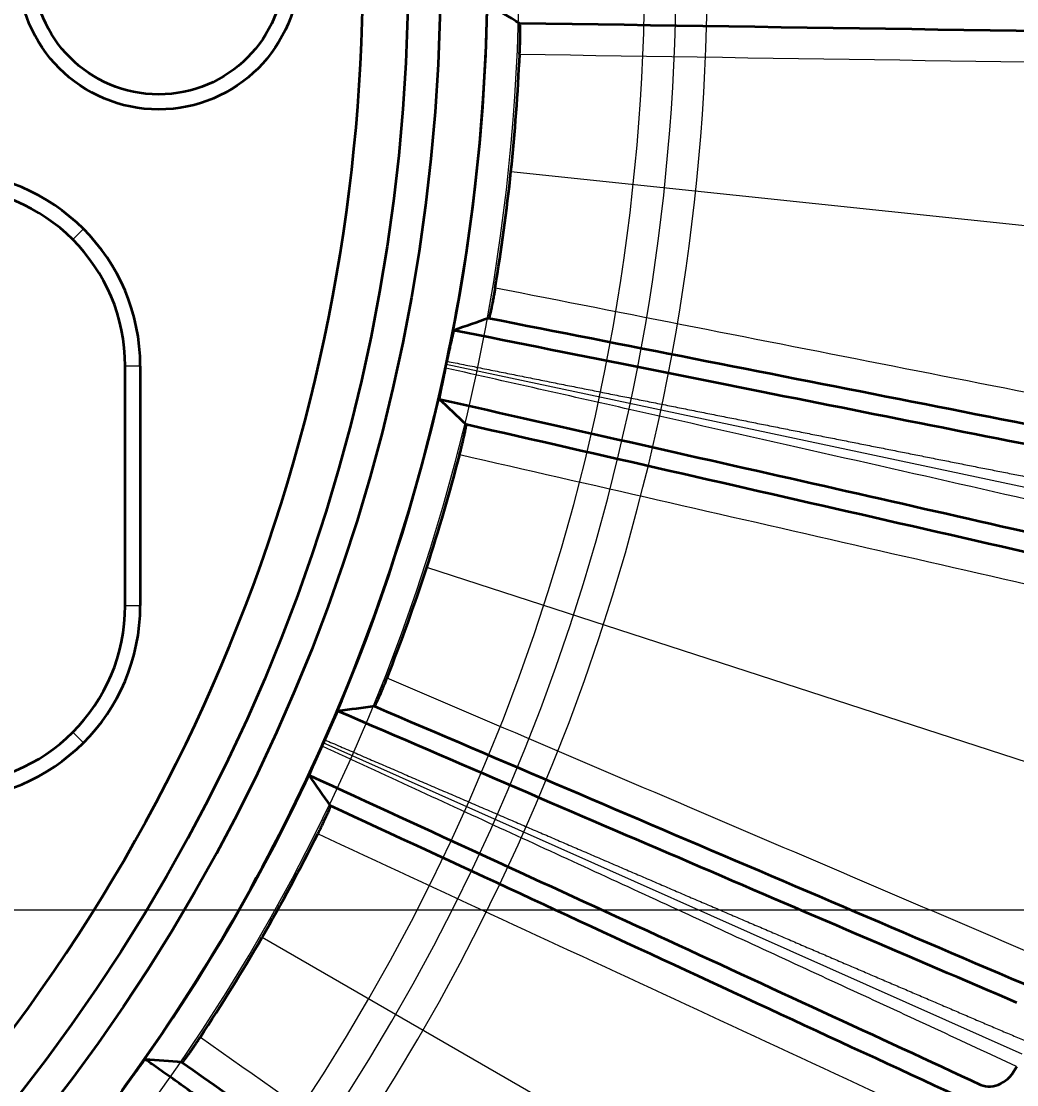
# Model space of a CAD drawing. Header units: millimetres. Extents: x 261 to 3841, y 268 to 4746.
# Drawn here: x 437.51 to 453.38, y 458.4 to 475.36 of the extents above; entities that cross this region are included whole.
import ezdxf
from ezdxf.lldxf.tags import DXFTag

# ---------------------------------------------------------------- set-up
doc = ezdxf.new("R2010")
doc.units = ezdxf.units.MM
doc.layers.add('20', color=7, linetype='Continuous', true_color=0xffffff)
doc.layers.add('21', color=7, linetype='Continuous', true_color=0xffffff)
doc.layers.add('dim', color=82, linetype='Continuous', lineweight=5)
doc.styles.add('TXT', font='txt.shx', dxfattribs={"bigfont": 'gbcbig.shx'})
tags = doc.linetypes.add('DASHED', pattern=[25.72, 12.86, -12.86]).pattern_tags.tags
tags[6:7] = [DXFTag(74, 4), DXFTag(75, 0), DXFTag(340, '0'), DXFTag(46, 0.0), DXFTag(50, 0.0), DXFTag(44, 0.0), DXFTag(45, 0.0)]
tags[4:5] = [DXFTag(74, 4), DXFTag(75, 0), DXFTag(340, '0'), DXFTag(46, 0.0), DXFTag(50, 0.0), DXFTag(44, 0.0), DXFTag(45, 0.0)]
doc.dimstyles.new('2-2', dxfattribs={"dimscale": 2, "dimtxt": 2.5, "dimasz": 2, "dimexe": 0.5, "dimexo": 0.5, "dimgap": 0.66, "dimtad": 0, "dimzin": 9, "dimdsep": 46, "dimtxsty": 'TXT', "dimblk": 'CLOSEDBLANK', "dimcen": 0.1, "dimclrd": 256, "dimclre": 256, "dimclrt": 7, "dimazin": 2, "dimtfac": 1, "dimtofl": 0, "dimtmove": 0, "dimatfit": 0, "dimldrblk": 'CLOSEDBLANK', "dimfxl": 0, "dimlwd": 0, "dimlwe": 0, "dimarcsym": 0})

# ---------------------------------------------------------------- blocks, each defined once
blk = doc.blocks.new('*D24')
at = {"layer": 'DEFPOINTS', "color": 0, "lineweight": 18, "transparency": 16777216}
for p in [(398.609, 461.191), (570.876, 461.191), (414.609, 446.191)]:
    blk.add_point(p, dxfattribs=at)
at = {"layer": 'dim', "lineweight": 0, "transparency": 16777216}
blk.add_line((399.608, 461.191), (570.876, 461.191), dxfattribs=at)
at = {"layer": 'dim', "color": 7, "lineweight": 18, "transparency": 16777216, "insert": (575.208, 461.191), "char_height": 5, "attachment_point": 5, "style": 'TXT'}
blk.add_mtext('15', dxfattribs=at)
blk = doc.blocks.new('_ClosedBlank')
at = {"color": 0, "linetype": 'ByBlock', "lineweight": -2}
for p, q in [((-1, 0.1667), (0, 0)), ((-1, 0.1667), (-1, -0.1667)), ((0, 0), (-1, -0.1667))]:
    blk.add_line(p, q, dxfattribs=at)
blk = doc.blocks.new('*D25')
at = {"layer": 'DEFPOINTS', "color": 0, "lineweight": 18, "transparency": 16777216}
for p in [(394.109, 483.191), (570.876, 483.191), (414.609, 446.191)]:
    blk.add_point(p, dxfattribs=at)
at = {"layer": 'dim', "lineweight": 0, "transparency": 16777216}
blk.add_line((395.108, 483.191), (570.876, 483.191), dxfattribs=at)
at = {"layer": 'dim', "color": 7, "lineweight": 18, "transparency": 16777216, "insert": (576.042, 483.191), "char_height": 5, "attachment_point": 5, "style": 'TXT'}
blk.add_mtext('37', dxfattribs=at)
blk = doc.blocks.new('*D26')
at = {"layer": 'DEFPOINTS', "color": 0, "lineweight": 18, "transparency": 16777216}
for p in [(403.609, 495.191), (570.876, 495.191), (414.609, 446.191)]:
    blk.add_point(p, dxfattribs=at)
at = {"layer": 'dim', "lineweight": 0, "transparency": 16777216}
blk.add_line((404.608, 495.191), (570.876, 495.191), dxfattribs=at)
at = {"layer": 'dim', "color": 7, "lineweight": 18, "transparency": 16777216, "insert": (576.042, 495.191), "char_height": 5, "attachment_point": 5, "style": 'TXT'}
blk.add_mtext('49', dxfattribs=at)
blk = doc.blocks.new('*D27')
at = {"layer": 'DEFPOINTS', "color": 0, "lineweight": 18, "transparency": 16777216}
for p in [(484.774, 576.191), (570.876, 576.191), (414.609, 446.191)]:
    blk.add_point(p, dxfattribs=at)
at = {"layer": 'dim', "lineweight": 0, "transparency": 16777216}
blk.add_line((485.774, 576.191), (570.876, 576.191), dxfattribs=at)
at = {"layer": 'dim', "color": 7, "lineweight": 18, "transparency": 16777216, "insert": (577.292, 576.191), "char_height": 5, "attachment_point": 5, "style": 'TXT'}
blk.add_mtext('130', dxfattribs=at)
blk = doc.blocks.new('*D28')
at = {"layer": 'DEFPOINTS', "color": 0, "lineweight": 18, "transparency": 16777216}
for p in [(551.216, 621.191), (570.876, 621.191), (414.609, 446.191)]:
    blk.add_point(p, dxfattribs=at)
at = {"layer": 'dim', "lineweight": 0, "transparency": 16777216}
blk.add_line((552.215, 621.191), (570.876, 621.191), dxfattribs=at)
at = {"layer": 'dim', "color": 7, "lineweight": 18, "transparency": 16777216, "insert": (577.708, 621.191), "char_height": 5, "attachment_point": 5, "style": 'TXT'}
blk.add_mtext('175', dxfattribs=at)
blk = doc.blocks.new('*D33')
at = {"layer": 'DEFPOINTS', "color": 0, "lineweight": 18, "transparency": 16777216}
for p in [(564.609, 628.483), (564.609, 608.262), (414.609, 446.191)]:
    blk.add_point(p, dxfattribs=at)
at = {"layer": 'dim', "lineweight": 0, "transparency": 16777216}
blk.add_line((564.609, 609.262), (564.609, 628.483), dxfattribs=at)
at = {"layer": 'dim', "color": 7, "lineweight": 18, "transparency": 16777216, "insert": (564.609, 634.9), "char_height": 5, "attachment_point": 5, "rotation": 90, "style": 'TXT'}
blk.add_mtext('150', dxfattribs=at)
blk = doc.blocks.new('*D37')
at = {"layer": 'DEFPOINTS', "color": 0, "lineweight": 18, "transparency": 16777216}
for p in [(435.109, 628.483), (435.109, 483.191), (414.609, 446.191)]:
    blk.add_point(p, dxfattribs=at)
at = {"layer": 'dim', "lineweight": 0, "transparency": 16777216}
blk.add_line((435.109, 484.19), (435.109, 628.483), dxfattribs=at)
at = {"layer": 'dim', "color": 7, "lineweight": 18, "transparency": 16777216, "insert": (435.109, 636.566), "char_height": 5, "attachment_point": 5, "rotation": 90, "style": 'TXT'}
blk.add_mtext('20.5', dxfattribs=at)
blk = doc.blocks.new('*D38')
at = {"layer": 'DEFPOINTS', "color": 0, "lineweight": 18, "transparency": 16777216}
for p in [(514.609, 628.483), (514.609, 533.529), (414.609, 446.191)]:
    blk.add_point(p, dxfattribs=at)
at = {"layer": 'dim', "lineweight": 0, "transparency": 16777216}
blk.add_line((514.609, 534.528), (514.609, 628.483), dxfattribs=at)
at = {"layer": 'dim', "color": 7, "lineweight": 18, "transparency": 16777216, "insert": (514.609, 634.483), "char_height": 5, "attachment_point": 5, "rotation": 90, "style": 'TXT'}
blk.add_mtext('100', dxfattribs=at)

msp = doc.modelspace()

# ---------------------------------------------------------------- linework, layer by layer
at = {"layer": '20', "color": 7, "linetype": 'Continuous', "lineweight": 13}
for p, q in [((445.32, 472.963), (458.168, 471.612)), ((456.22, 467.346), (444.287, 469.882)), ((456.264, 462.656), (443.978, 466.648)), ((453.472, 458.887), (442.327, 463.85)), ((452.54, 454.291), (441.352, 460.75))]:
    msp.add_line(p, q, dxfattribs=at)
at = {"layer": '20', "color": 7, "linetype": 'DASHED', "lineweight": 13}
for radius in [60.992, 60.991]:
    msp.add_circle((414.609, 476.191), radius, dxfattribs=at)
at = {"layer": '20', "color": 7, "linetype": 'Continuous', "lineweight": 13}
for radius in [60.489, 59.774, 59.271]:
    msp.add_circle((414.609, 476.191), radius, dxfattribs=at)
at = {"layer": '20', "color": 7, "linetype": 'Continuous', "lineweight": 35}
msp.add_circle((414.609, 476.191), 59.271, dxfattribs=at)
at = {"layer": '20', "color": 7, "linetype": 'DASHED', "lineweight": 13}
for radius, start, end in [(30.841, 100.331, 79.669), (33.841, 119.4912, 60.5088), (33.341, 119.3139, 60.6861)]:
    msp.add_arc((414.609, 476.191), radius, start, end, dxfattribs=at)
at = {"layer": '20', "color": 7, "linetype": 'Continuous', "lineweight": 35}
for radius, start, end in [(30.341, 348.1066, 359.8968), (30.881, 350.5203, 357.4796), (30.341, 347.8968, 348.1066), (30.341, 336.1066, 347.8968), (30.881, 338.5203, 345.4797), (30.341, 324.1066, 335.8968), (30.341, 335.8968, 336.1066), (30.881, 326.5203, 333.4797), (30.341, 323.8968, 324.1066)]:
    msp.add_arc((414.609, 476.191), radius, start, end, dxfattribs=at)
msp.add_ellipse((453.01, 458.86), major_axis=(0.211, 0.456), ratio=0.816944, start_param=3.159758, end_param=4.720563, dxfattribs=at)
for points in [[(445.462, 475.323), (445.294, 475.425), (445.126, 475.527), (444.958, 475.63)], [(458.791, 475.124), (454.348, 475.19), (449.905, 475.257), (445.462, 475.323)], [(444.968, 470.624), (444.783, 470.559), (444.597, 470.494), (444.411, 470.429)], [(444.968, 470.624), (449.328, 469.765), (453.688, 468.907), (458.047, 468.048)], [(455.967, 468.131), (454.186, 468.482), (450.474, 469.217), (446.481, 470.014), (444.411, 470.429)], [(444.178, 469.332), (446.237, 468.869), (450.209, 467.974), (453.9, 467.135), (455.67, 466.731)], [(444.607, 468.927), (444.465, 469.062), (444.322, 469.197), (444.178, 469.332)], [(457.604, 465.961), (453.272, 466.95), (448.94, 467.939), (444.607, 468.927)], [(443.147, 464.434), (442.953, 464.409), (442.758, 464.384), (442.562, 464.359)], [(453.387, 459.708), (451.719, 460.422), (448.24, 461.913), (444.5, 463.523), (442.562, 464.359)], [(443.147, 464.434), (447.233, 462.687), (451.319, 460.941), (455.405, 459.194)], [(442.106, 463.334), (444.024, 462.453), (447.723, 460.751), (451.159, 459.164), (452.806, 458.401)], [(442.442, 462.849), (442.33, 463.01), (442.218, 463.172), (442.106, 463.334)], [(454.538, 457.245), (450.506, 459.113), (446.474, 460.981), (442.442, 462.849)], [(440.079, 458.757), (439.884, 458.773), (439.688, 458.789), (439.491, 458.805)], [(440.079, 458.757), (443.713, 456.199), (447.346, 453.641), (450.98, 451.083)]]:
    msp.add_open_spline(points, degree=3, dxfattribs=at)
for points, knots in [([(445.459, 474.833), (445.46, 474.855), (445.461, 474.878), (445.463, 474.911), (445.463, 474.922), (445.464, 474.943), (445.464, 474.964), (445.465, 474.984), (445.466, 475.003), (445.466, 475.012), (445.467, 475.04), (445.467, 475.057), (445.467, 475.08), (445.467, 475.088), (445.468, 475.103), (445.468, 475.11), (445.468, 475.131), (445.468, 475.144), (445.468, 475.169), (445.468, 475.18), (445.468, 475.201), (445.468, 475.211), (445.468, 475.237), (445.468, 475.253), (445.467, 475.278), (445.467, 475.289), (445.465, 475.305), (445.465, 475.312), (445.464, 475.32), (445.463, 475.323), (445.462, 475.323)], [0, 0, 0, 0, 0.0625, 0.0625, 0.09375, 0.09375, 0.125, 0.15625, 0.15625, 0.1875, 0.1875, 0.25, 0.25, 0.28125, 0.28125, 0.3125, 0.3125, 0.375, 0.375, 0.4375, 0.4375, 0.5, 0.5, 0.625, 0.625, 0.75, 0.75, 0.875, 0.875, 1, 1, 1, 1]), ([(445.068, 471.105), (445.064, 471.082), (445.06, 471.06), (445.055, 471.027), (445.053, 471.017), (445.049, 470.996), (445.045, 470.975), (445.042, 470.956), (445.038, 470.937), (445.036, 470.927), (445.031, 470.901), (445.028, 470.884), (445.024, 470.861), (445.022, 470.853), (445.019, 470.838), (445.018, 470.831), (445.014, 470.811), (445.011, 470.798), (445.006, 470.774), (445.004, 470.763), (445, 470.743), (444.998, 470.733), (444.992, 470.707), (444.988, 470.692), (444.982, 470.667), (444.98, 470.657), (444.975, 470.641), (444.973, 470.635), (444.97, 470.627), (444.969, 470.625), (444.968, 470.624)], [0, 0, 0, 0, 0.0625, 0.0625, 0.09375, 0.09375, 0.125, 0.15625, 0.15625, 0.1875, 0.1875, 0.25, 0.25, 0.28125, 0.28125, 0.3125, 0.3125, 0.375, 0.375, 0.4375, 0.4375, 0.5, 0.5, 0.625, 0.625, 0.75, 0.75, 0.875, 0.875, 1, 1, 1, 1]), ([(444.411, 470.429), (444.411, 470.429), (444.411, 470.429), (444.41, 470.428), (444.409, 470.426), (444.408, 470.423), (444.406, 470.416), (444.403, 470.406), (444.398, 470.387), (444.392, 470.362), (444.383, 470.327), (444.375, 470.291), (444.367, 470.253), (444.358, 470.214), (444.349, 470.173), (444.342, 470.141), (444.338, 470.12), (444.336, 470.111), (444.334, 470.102), (444.332, 470.093), (444.33, 470.084), (444.328, 470.075), (444.326, 470.066), (444.324, 470.057), (444.322, 470.048), (444.32, 470.038), (444.318, 470.029), (444.316, 470.02), (444.314, 470.011), (444.312, 470.002), (444.31, 469.992), (444.308, 469.983), (444.306, 469.974), (444.304, 469.965), (444.302, 469.956), (444.301, 469.947), (444.299, 469.94), (444.299, 469.937)], [0, 0, 0, 0, 0.024398, 0.051846, 0.082388, 0.116072, 0.152944, 0.242739, 0.294923, 0.393985, 0.480562, 0.554235, 0.618545, 0.679415, 0.736877, 0.791004, 0.801699, 0.812308, 0.822834, 0.833278, 0.843641, 0.853925, 0.864131, 0.874262, 0.884319, 0.894303, 0.904218, 0.914065, 0.923845, 0.933562, 0.943217, 0.952814, 0.962354, 0.971839, 0.981274, 0.99066, 1, 1, 1, 1]), ([(444.276, 469.829), (444.271, 469.808), (444.267, 469.788), (444.258, 469.748), (444.254, 469.728), (444.246, 469.69), (444.242, 469.671), (444.235, 469.636), (444.231, 469.619), (444.221, 469.57), (444.215, 469.542), (444.208, 469.509), (444.207, 469.503), (444.205, 469.491), (444.204, 469.485), (444.2, 469.468), (444.196, 469.447), (444.193, 469.429), (444.189, 469.412), (444.188, 469.404), (444.184, 469.382), (444.182, 469.371), (444.179, 469.352), (444.178, 469.345), (444.177, 469.335), (444.178, 469.333), (444.178, 469.332)], [0, 0, 0, 0, 0.0625, 0.0625, 0.125, 0.125, 0.1875, 0.1875, 0.25, 0.25, 0.375, 0.375, 0.40625, 0.40625, 0.4375, 0.4375, 0.5, 0.5625, 0.5625, 0.625, 0.625, 0.75, 0.75, 0.875, 0.875, 1, 1, 1, 1]), ([(444.503, 468.448), (444.509, 468.47), (444.514, 468.492), (444.522, 468.524), (444.525, 468.534), (444.53, 468.555), (444.535, 468.575), (444.54, 468.595), (444.544, 468.613), (444.547, 468.623), (444.553, 468.649), (444.557, 468.666), (444.562, 468.689), (444.564, 468.696), (444.567, 468.711), (444.569, 468.718), (444.573, 468.739), (444.576, 468.751), (444.581, 468.775), (444.584, 468.786), (444.588, 468.807), (444.59, 468.816), (444.596, 468.842), (444.598, 468.857), (444.603, 468.882), (444.605, 468.893), (444.607, 468.909), (444.608, 468.915), (444.608, 468.924), (444.608, 468.927), (444.607, 468.927)], [0, 0, 0, 0, 0.0625, 0.0625, 0.09375, 0.09375, 0.125, 0.15625, 0.15625, 0.1875, 0.1875, 0.25, 0.25, 0.28125, 0.28125, 0.3125, 0.3125, 0.375, 0.375, 0.4375, 0.4375, 0.5, 0.5, 0.625, 0.625, 0.75, 0.75, 0.875, 0.875, 1, 1, 1, 1]), ([(443.147, 464.434), (443.148, 464.434), (443.15, 464.436), (443.155, 464.443), (443.158, 464.449), (443.166, 464.464), (443.17, 464.473), (443.181, 464.496), (443.188, 464.51), (443.199, 464.534), (443.203, 464.543), (443.212, 464.562), (443.216, 464.573), (443.226, 464.595), (443.231, 464.607), (443.239, 464.626), (443.242, 464.632), (443.248, 464.646), (443.251, 464.653), (443.26, 464.675), (443.267, 464.691), (443.277, 464.716), (443.281, 464.725), (443.288, 464.743), (443.292, 464.752), (443.304, 464.78), (443.312, 464.8), (443.328, 464.841), (443.336, 464.862), (443.345, 464.883)], [0, 0, 0, 0, 0.125, 0.125, 0.25, 0.25, 0.375, 0.375, 0.5, 0.5, 0.5625, 0.5625, 0.625, 0.625, 0.6875, 0.6875, 0.71875, 0.71875, 0.75, 0.75, 0.8125, 0.8125, 0.84375, 0.84375, 0.875, 0.875, 0.9375, 0.9375, 1, 1, 1, 1]), ([(442.562, 464.359), (442.562, 464.359), (442.562, 464.358), (442.561, 464.358), (442.559, 464.356), (442.558, 464.353), (442.554, 464.347), (442.549, 464.338), (442.54, 464.32), (442.529, 464.297), (442.514, 464.265), (442.498, 464.231), (442.482, 464.196), (442.465, 464.159), (442.448, 464.121), (442.435, 464.091), (442.426, 464.072), (442.422, 464.063), (442.418, 464.055), (442.415, 464.047), (442.411, 464.038), (442.407, 464.03), (442.403, 464.021), (442.399, 464.013), (442.396, 464.004), (442.392, 463.996), (442.388, 463.987), (442.384, 463.978), (442.38, 463.97), (442.376, 463.961), (442.373, 463.952), (442.369, 463.944), (442.365, 463.935), (442.361, 463.927), (442.357, 463.918), (442.353, 463.91), (442.351, 463.904), (442.35, 463.901)], [0, 0, 0, 0, 0.024398, 0.051846, 0.082388, 0.116072, 0.152944, 0.242739, 0.294923, 0.393985, 0.480562, 0.554235, 0.618545, 0.679415, 0.736877, 0.791004, 0.801699, 0.812308, 0.822834, 0.833278, 0.843641, 0.853925, 0.864131, 0.874262, 0.884319, 0.894303, 0.904218, 0.914065, 0.923845, 0.933562, 0.943217, 0.952814, 0.962354, 0.971839, 0.981274, 0.99066, 1, 1, 1, 1]), ([(442.305, 463.8), (442.296, 463.78), (442.288, 463.761), (442.271, 463.724), (442.263, 463.705), (442.247, 463.67), (442.239, 463.653), (442.224, 463.62), (442.217, 463.603), (442.197, 463.558), (442.186, 463.531), (442.173, 463.501), (442.17, 463.495), (442.165, 463.484), (442.163, 463.478), (442.156, 463.463), (442.147, 463.443), (442.14, 463.426), (442.134, 463.41), (442.131, 463.402), (442.122, 463.382), (442.118, 463.371), (442.111, 463.353), (442.109, 463.347), (442.106, 463.337), (442.106, 463.335), (442.106, 463.334)], [0, 0, 0, 0, 0.0625, 0.0625, 0.125, 0.125, 0.1875, 0.1875, 0.25, 0.25, 0.375, 0.375, 0.40625, 0.40625, 0.4375, 0.4375, 0.5, 0.5625, 0.5625, 0.625, 0.625, 0.75, 0.75, 0.875, 0.875, 1, 1, 1, 1]), ([(442.442, 462.849), (442.442, 462.848), (442.442, 462.846), (442.44, 462.837), (442.438, 462.831), (442.432, 462.815), (442.428, 462.806), (442.418, 462.782), (442.412, 462.768), (442.402, 462.743), (442.398, 462.734), (442.389, 462.715), (442.385, 462.705), (442.375, 462.683), (442.369, 462.671), (442.361, 462.652), (442.358, 462.646), (442.351, 462.632), (442.348, 462.625), (442.338, 462.603), (442.331, 462.588), (442.319, 462.564), (442.315, 462.555), (442.307, 462.538), (442.302, 462.529), (442.289, 462.501), (442.28, 462.482), (442.265, 462.452), (442.26, 462.442), (442.25, 462.422), (442.245, 462.412), (442.24, 462.402)], [0, 0, 0, 0, 0.125, 0.125, 0.25, 0.25, 0.375, 0.375, 0.5, 0.5, 0.5625, 0.5625, 0.625, 0.625, 0.6875, 0.6875, 0.71875, 0.71875, 0.75, 0.75, 0.8125, 0.8125, 0.84375, 0.84375, 0.875, 0.875, 0.9375, 0.9375, 0.96875, 0.96875, 1, 1, 1, 1]), ([(440.079, 458.757), (440.08, 458.757), (440.082, 458.759), (440.089, 458.765), (440.093, 458.769), (440.103, 458.782), (440.11, 458.791), (440.126, 458.811), (440.135, 458.823), (440.151, 458.845), (440.157, 458.853), (440.169, 458.87), (440.175, 458.879), (440.19, 458.898), (440.197, 458.909), (440.209, 458.926), (440.213, 458.932), (440.222, 458.944), (440.226, 458.95), (440.24, 458.97), (440.25, 458.984), (440.265, 459.006), (440.27, 459.014), (440.281, 459.03), (440.287, 459.038), (440.304, 459.063), (440.316, 459.081), (440.334, 459.108), (440.341, 459.118), (440.353, 459.137), (440.359, 459.146), (440.366, 459.155)], [0, 0, 0, 0, 0.125, 0.125, 0.25, 0.25, 0.375, 0.375, 0.5, 0.5, 0.5625, 0.5625, 0.625, 0.625, 0.6875, 0.6875, 0.71875, 0.71875, 0.75, 0.75, 0.8125, 0.8125, 0.84375, 0.84375, 0.875, 0.875, 0.9375, 0.9375, 0.96875, 0.96875, 1, 1, 1, 1]), ([(439.491, 458.805), (439.491, 458.805), (439.49, 458.805), (439.489, 458.804), (439.487, 458.802), (439.485, 458.8), (439.482, 458.797), (439.48, 458.794), (439.477, 458.791), (439.474, 458.787), (439.466, 458.777), (439.449, 458.757), (439.423, 458.722), (439.397, 458.687), (439.374, 458.656), (439.35, 458.623), (439.331, 458.597), (439.319, 458.581), (439.314, 458.574), (439.309, 458.567), (439.304, 458.56), (439.299, 458.554), (439.294, 458.547), (439.288, 458.54), (439.283, 458.532), (439.278, 458.525), (439.273, 458.518), (439.268, 458.511), (439.262, 458.504), (439.257, 458.497), (439.252, 458.489), (439.247, 458.482), (439.241, 458.475), (439.236, 458.468), (439.231, 458.46), (439.226, 458.453), (439.22, 458.446), (439.215, 458.439), (439.21, 458.431), (439.204, 458.424), (439.199, 458.417), (439.194, 458.409), (439.19, 458.404), (439.188, 458.402)], [0, 0, 0, 0, 0.034788, 0.067822, 0.099101, 0.128624, 0.156393, 0.182406, 0.206664, 0.229166, 0.249914, 0.383457, 0.498939, 0.567839, 0.632386, 0.692775, 0.749242, 0.759782, 0.770227, 0.780581, 0.790845, 0.801024, 0.811118, 0.821131, 0.831065, 0.840924, 0.85071, 0.860427, 0.870076, 0.879662, 0.889188, 0.898656, 0.90807, 0.917434, 0.92675, 0.936022, 0.945254, 0.954449, 0.963611, 0.972744, 0.98185, 0.990934, 1, 1, 1, 1]), ([(449.113, 452.006), (449.064, 452.04), (448.957, 452.115), (448.784, 452.237), (448.586, 452.377), (448.361, 452.536), (448.11, 452.713), (447.832, 452.909), (447.526, 453.124), (447.194, 453.358), (446.762, 453.663), (446.243, 454.029), (445.648, 454.449), (445.062, 454.863), (444.52, 455.246), (443.987, 455.623), (443.426, 456.019), (442.764, 456.487), (442.224, 456.87), (441.844, 457.138), (441.663, 457.267), (441.485, 457.392), (441.313, 457.515), (441.145, 457.634), (440.981, 457.75), (440.822, 457.862), (440.668, 457.972), (440.518, 458.078), (440.373, 458.18), (440.233, 458.28), (440.098, 458.376), (439.967, 458.468), (439.841, 458.557), (439.72, 458.643), (439.604, 458.725), (439.528, 458.779), (439.491, 458.805)], [0, 0, 0, 0, 0.016538, 0.035887, 0.058046, 0.083014, 0.110793, 0.141382, 0.174781, 0.210989, 0.250008, 0.314822, 0.378091, 0.439814, 0.499993, 0.547724, 0.605298, 0.672713, 0.74997, 0.768606, 0.78675, 0.804404, 0.821566, 0.838238, 0.854419, 0.870108, 0.885307, 0.900015, 0.914231, 0.927957, 0.941192, 0.953935, 0.966188, 0.97795, 0.98922, 1, 1, 1, 1])]:
    msp.add_open_spline(points, degree=3, knots=knots, dxfattribs=at)
at = {"layer": '20', "color": 7, "linetype": 'Continuous', "lineweight": 13}
for points in [[(445.465, 474.832), (449.77, 474.767), (454.075, 474.702), (458.38, 474.636)], [(457.747, 468.61), (453.522, 469.441), (449.297, 470.272), (445.073, 471.104)], [(444.508, 468.447), (448.706, 467.488), (452.903, 466.529), (457.101, 465.569)], [(455.228, 459.807), (451.269, 461.498), (447.309, 463.19), (443.349, 464.881)], [(442.245, 462.4), (446.151, 460.589), (450.057, 458.778), (453.964, 456.967)], [(450.934, 451.72), (447.413, 454.197), (443.891, 456.675), (440.37, 459.152)]]:
    msp.add_open_spline(points, degree=3, dxfattribs=at)
for points, knots in [([(444.304, 469.936), (444.347, 469.927), (444.434, 469.91), (444.567, 469.883), (444.7, 469.857), (444.834, 469.83), (444.967, 469.803), (445.1, 469.776), (445.233, 469.75), (445.366, 469.723), (445.498, 469.697), (445.631, 469.67), (445.763, 469.644), (445.895, 469.617), (446.026, 469.591), (446.158, 469.564), (446.289, 469.538), (446.42, 469.512), (446.551, 469.486), (446.682, 469.46), (446.812, 469.434), (446.943, 469.407), (447.073, 469.381), (447.202, 469.356), (447.332, 469.33), (447.462, 469.304), (447.591, 469.278), (447.72, 469.252), (447.849, 469.226), (447.978, 469.201), (448.106, 469.175), (448.234, 469.149), (448.362, 469.124), (448.49, 469.098), (448.618, 469.073), (448.746, 469.047), (448.873, 469.022), (449, 468.997), (449.127, 468.971), (449.254, 468.946), (449.38, 468.921), (449.506, 468.896), (449.633, 468.871), (449.759, 468.845), (449.884, 468.82), (450.01, 468.795), (450.135, 468.77), (450.26, 468.745), (450.385, 468.721), (450.51, 468.696), (450.635, 468.671), (450.759, 468.646), (450.883, 468.622), (451.007, 468.597), (451.131, 468.572), (451.254, 468.548), (451.378, 468.523), (451.501, 468.499), (451.624, 468.474), (451.747, 468.45), (451.869, 468.426), (451.992, 468.401), (452.114, 468.377), (452.236, 468.353), (452.358, 468.329), (452.479, 468.304), (452.601, 468.28), (452.722, 468.256), (452.843, 468.232), (452.964, 468.208), (453.084, 468.185), (453.205, 468.161), (453.325, 468.137), (453.445, 468.113), (453.565, 468.089), (453.685, 468.066), (453.804, 468.042), (453.923, 468.018), (454.042, 467.995), (454.161, 467.971), (454.28, 467.948), (454.398, 467.924), (454.516, 467.901), (454.634, 467.878), (454.752, 467.854), (454.87, 467.831), (454.987, 467.808), (455.104, 467.785), (455.221, 467.762), (455.338, 467.739), (455.454, 467.716), (455.571, 467.693), (455.687, 467.67), (455.803, 467.647), (455.919, 467.624), (456.034, 467.601), (456.148, 467.579), (456.223, 467.564), (456.259, 467.557)], [0, 0, 0, 0, 0.010036, 0.020464, 0.030891, 0.041318, 0.051745, 0.062172, 0.072599, 0.083025, 0.093452, 0.103879, 0.114305, 0.124732, 0.135158, 0.145585, 0.156011, 0.166437, 0.176864, 0.18729, 0.197716, 0.208142, 0.218568, 0.228994, 0.23942, 0.249846, 0.260271, 0.270697, 0.281123, 0.291549, 0.301974, 0.3124, 0.322825, 0.333251, 0.343676, 0.354102, 0.364527, 0.374952, 0.385378, 0.395803, 0.406228, 0.416654, 0.427079, 0.437504, 0.447929, 0.458354, 0.468779, 0.479204, 0.489629, 0.500054, 0.51048, 0.520905, 0.531329, 0.541754, 0.552179, 0.562604, 0.573029, 0.583454, 0.593879, 0.604304, 0.614729, 0.625154, 0.635579, 0.646004, 0.656429, 0.666853, 0.677278, 0.687703, 0.698128, 0.708553, 0.718978, 0.729403, 0.739828, 0.750254, 0.760679, 0.771104, 0.781529, 0.791954, 0.802379, 0.812804, 0.823229, 0.833654, 0.844079, 0.854503, 0.864928, 0.875353, 0.885778, 0.896203, 0.906628, 0.917053, 0.927477, 0.937902, 0.948327, 0.958752, 0.969178, 0.979603, 0.990028, 1, 1, 1, 1]), ([(456.17, 467.137), (455.258, 467.345), (454.325, 467.557), (452.419, 467.99), (451.446, 468.211), (449.463, 468.66), (448.452, 468.888), (446.395, 469.352), (445.347, 469.588), (444.281, 469.828)], [0, 0, 0, 0, 0.249758, 0.249758, 0.499969, 0.499969, 0.75018, 0.75018, 1, 1, 1, 1]), ([(453.38, 458.693), (452.53, 459.087), (451.662, 459.489), (449.888, 460.308), (448.982, 460.726), (447.136, 461.578), (446.194, 462.011), (444.278, 462.893), (443.303, 463.341), (442.309, 463.797)], [0, 0, 0, 0, 0.249758, 0.249758, 0.499969, 0.499969, 0.75018, 0.75018, 1, 1, 1, 1]), ([(442.354, 463.899), (442.395, 463.881), (442.477, 463.846), (442.601, 463.793), (442.726, 463.738), (442.851, 463.685), (442.976, 463.631), (443.1, 463.577), (443.225, 463.523), (443.349, 463.47), (443.473, 463.416), (443.597, 463.363), (443.721, 463.309), (443.844, 463.256), (443.968, 463.203), (444.091, 463.15), (444.214, 463.097), (444.336, 463.044), (444.459, 462.991), (444.581, 462.938), (444.704, 462.886), (444.826, 462.833), (444.947, 462.781), (445.069, 462.728), (445.191, 462.676), (445.312, 462.624), (445.433, 462.572), (445.554, 462.519), (445.675, 462.467), (445.795, 462.416), (445.915, 462.364), (446.036, 462.312), (446.156, 462.26), (446.275, 462.209), (446.395, 462.157), (446.514, 462.106), (446.634, 462.055), (446.753, 462.003), (446.872, 461.952), (446.99, 461.901), (447.109, 461.85), (447.227, 461.799), (447.345, 461.749), (447.463, 461.698), (447.581, 461.647), (447.699, 461.597), (447.816, 461.546), (447.933, 461.496), (448.05, 461.445), (448.167, 461.395), (448.284, 461.345), (448.4, 461.295), (448.517, 461.245), (448.633, 461.195), (448.749, 461.145), (448.865, 461.096), (448.98, 461.046), (449.096, 460.996), (449.211, 460.947), (449.326, 460.898), (449.441, 460.848), (449.555, 460.799), (449.67, 460.75), (449.784, 460.701), (449.898, 460.652), (450.012, 460.603), (450.126, 460.554), (450.24, 460.506), (450.353, 460.457), (450.466, 460.408), (450.579, 460.36), (450.692, 460.311), (450.805, 460.263), (450.917, 460.215), (451.029, 460.167), (451.141, 460.119), (451.253, 460.071), (451.365, 460.023), (451.477, 459.975), (451.588, 459.928), (451.699, 459.88), (451.81, 459.832), (451.921, 459.785), (452.031, 459.738), (452.142, 459.69), (452.252, 459.643), (452.362, 459.596), (452.472, 459.549), (452.581, 459.502), (452.691, 459.455), (452.8, 459.409), (452.909, 459.362), (453.018, 459.315), (453.126, 459.269), (453.235, 459.223), (453.343, 459.176), (453.45, 459.131), (453.52, 459.101), (453.554, 459.086)], [0, 0, 0, 0, 0.010036, 0.020464, 0.030891, 0.041318, 0.051745, 0.062172, 0.072599, 0.083025, 0.093452, 0.103879, 0.114305, 0.124732, 0.135158, 0.145585, 0.156011, 0.166437, 0.176864, 0.18729, 0.197716, 0.208142, 0.218568, 0.228994, 0.23942, 0.249846, 0.260271, 0.270697, 0.281123, 0.291549, 0.301974, 0.3124, 0.322825, 0.333251, 0.343676, 0.354102, 0.364527, 0.374952, 0.385378, 0.395803, 0.406228, 0.416654, 0.427079, 0.437504, 0.447929, 0.458354, 0.468779, 0.479204, 0.489629, 0.500054, 0.51048, 0.520905, 0.531329, 0.541754, 0.552179, 0.562604, 0.573029, 0.583454, 0.593879, 0.604304, 0.614729, 0.625154, 0.635579, 0.646004, 0.656429, 0.666853, 0.677278, 0.687703, 0.698128, 0.708553, 0.718978, 0.729403, 0.739828, 0.750254, 0.760679, 0.771104, 0.781529, 0.791954, 0.802379, 0.812804, 0.823229, 0.833654, 0.844079, 0.854503, 0.864928, 0.875353, 0.885778, 0.896203, 0.906628, 0.917053, 0.927477, 0.937902, 0.948327, 0.958752, 0.969178, 0.979603, 0.990028, 1, 1, 1, 1])]:
    msp.add_open_spline(points, degree=3, knots=knots, dxfattribs=at)
at = {"layer": '21', "color": 7, "linetype": 'Continuous', "lineweight": 13}
for p, q in [((438.334, 471.877), (438.505, 472.047)), ((439.406, 469.859), (439.175, 469.859)), ((439.175, 466.04), (439.406, 466.04)), ((438.505, 463.852), (438.334, 464.022))]:
    msp.add_line(p, q, dxfattribs=at)
at = {"layer": '21', "color": 7, "linetype": 'Continuous', "lineweight": 35}
for p, q in [((439.17, 466.04), (439.17, 469.859)), ((439.411, 469.859), (439.411, 466.04))]:
    msp.add_line(p, q, dxfattribs=at)
for centre, radius in [((414.609, 476.191), 29.588), ((414.609, 476.191), 29.072), ((439.705, 476.191), 2.24), ((439.705, 476.191), 1.999)]:
    msp.add_circle(centre, radius, dxfattribs=at)
at = {"layer": '21', "color": 7, "linetype": 'DASHED', "lineweight": 13}
msp.add_arc((414.609, 476.191), 32.841, 112.5004, 67.4996, dxfattribs=at)
at = {"layer": '21', "color": 7, "linetype": 'Continuous', "lineweight": 35}
for centre, radius, start, end in [((414.609, 476.191), 30.341, 311.8968, 300.1032), ((414.609, 476.191), 28.354, 315.541, 224.459), ((436.317, 469.859), 3.094, 0, 90), ((436.317, 469.859), 2.854, 0, 90), ((436.317, 466.04), 3.094, 270, 0), ((436.317, 466.04), 2.854, 270, 0)]:
    msp.add_arc(centre, radius, start, end, dxfattribs=at)

# ---------------------------------------------------------------- dimensions: what is measured, and where the dimension line sits
at = {"layer": 'dim', "lineweight": 18}
for feature_location, offset, dtype, picture, middle in [((435.109, 483.191), (0, 145.293), 1, '*D37', (435.109, 636.566)), ((564.609, 608.262), (0, 20.221), 1, '*D33', (564.609, 634.9)), ((514.609, 533.529), (0, 94.955), 1, '*D38', (514.609, 634.483)), ((551.216, 621.191), (19.66, 0), 0, '*D28', (577.708, 621.191)), ((484.774, 576.191), (86.101, 0), 0, '*D27', (577.292, 576.191)), ((403.609, 495.191), (167.267, 0), 0, '*D26', (576.042, 495.191)), ((394.109, 483.191), (176.767, 0), 0, '*D25', (576.042, 483.191)), ((398.609, 461.191), (172.267, 0), 0, '*D24', (575.208, 461.191))]:
    dim = msp.add_ordinate_dim(feature_location=feature_location, offset=offset, dtype=dtype, origin=(414.609, 446.191), dimstyle='2-2', override={"dimexe": 0.49975, "dimexo": 0.49975, "dimgap": 0.49975}, dxfattribs=at)
    dim.commit()
    dim.dimension.update_dxf_attribs({"geometry": picture, "text_midpoint": middle})

doc.saveas('drawing.dxf')
